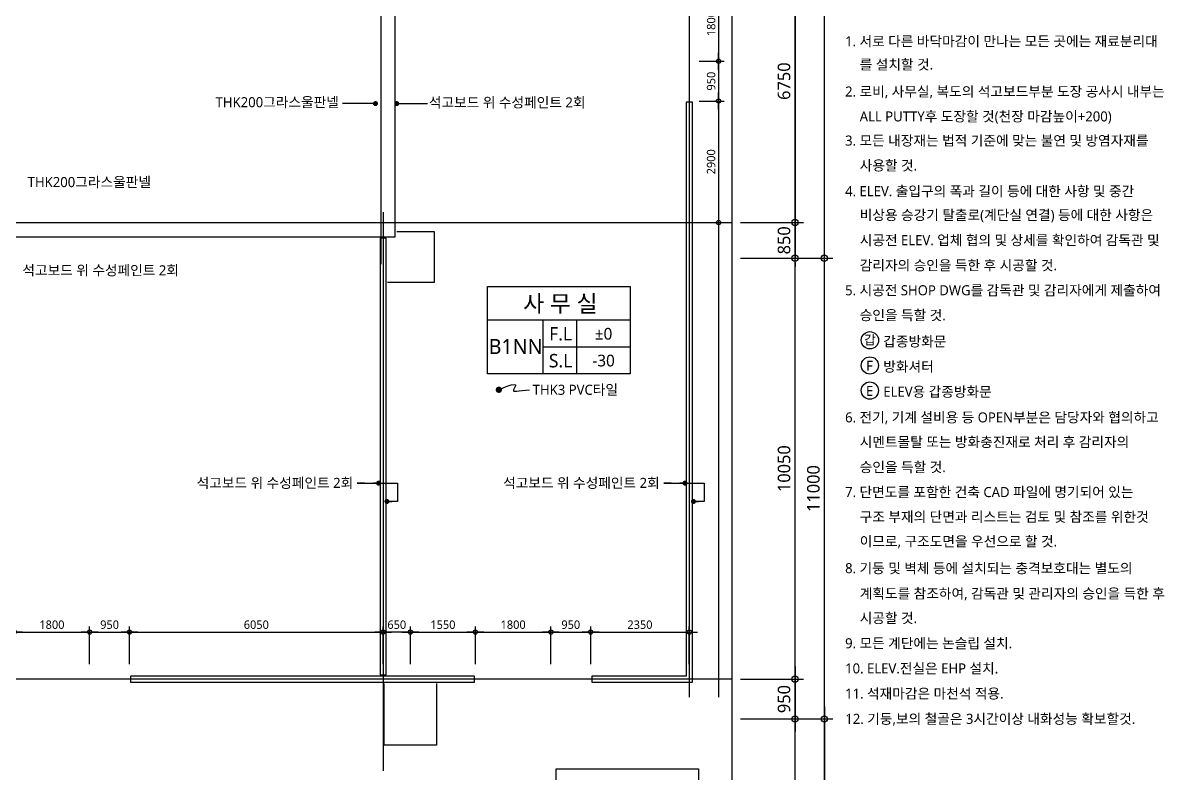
# Model space of a CAD drawing. Header units: millimetres. Extents: x 3775 to 244986, y 1861 to 55808.
# Drawn here: x 217764 to 244986, y 26839 to 44751 of the extents above; entities that cross this region are included whole.
import ezdxf
from ezdxf.enums import TextEntityAlignment as Align

# ---------------------------------------------------------------- set-up
doc = ezdxf.new("R2010")
doc.units = ezdxf.units.MM
doc.header["$LTSCALE"] = 100
doc.header["$MEASUREMENT"] = 0
doc.header["$PDSIZE"] = -10
doc.linetypes.add('CEN', pattern=[62, 60, -1, 0, -1])
doc.layers.get('0').update_dxf_attribs({"linetype": 'CONTINUOUS'})
doc.layers.get('Defpoints').update_dxf_attribs({"color": 171, "linetype": 'CONTINUOUS'})
for name, color, linetype in [('CEN(ST)', 1, 'CEN'), ('ELE6', 8, 'CONTINUOUS'), ('INS', 252, 'BATTING'), ('LED', 7, 'CONTINUOUS'), ('NDIM', 7, 'CONTINUOUS'), ('TEXT', 3, 'CONTINUOUS'), ('TEXT(MIN)', 7, 'CONTINUOUS'), ('TEXT(NOTE小)', 1, 'CONTINUOUS'), ('TEXT(실명)', 3, 'CONTINUOUS'), ('TEXT-기입', 6, 'CONTINUOUS'), ('TITLE', 7, 'CONTINUOUS'), ('WALL-석고보드', 7, 'CONTINUOUS')]:
    doc.layers.add(name, color=color, linetype=linetype)
doc.styles.add('CGS', font='cgse', dxfattribs={"bigfont": 'cgs'})
doc.styles.add('나눔바른고딕', font='NanumBarunGothic.ttf')
doc.linetypes.add('BATTING', pattern='A,0.0001,-0.1,[134,ltypeshp.shx,S=0.1,R=0,X=-0.1,Y=0],-0.2,[134,ltypeshp.shx,S=0.1,R=180,X=0.1,Y=0],-0.1', length=0.4001)
doc.dimstyles.new('NDIM 1200', dxfattribs={"dimscale": 75, "dimtxt": 3, "dimasz": 1, "dimexe": 2, "dimexo": 2, "dimgap": 1, "dimtad": 1, "dimdec": 0, "dimdsep": 46, "dimtxsty": 'CGS', "dimblk": 'DOT0', "dimcen": 1, "dimdle": 8, "dimclrd": 256, "dimclre": 256, "dimclrt": 256, "dimadec": 0, "dimazin": 0, "dimtfac": 1, "dimtdec": 0, "dimtix": 1, "dimtmove": 2, "dimatfit": 3, "dimldrblk": 'DOT0', "dimfxl": 1, "dimtolj": 1, "dimtzin": 0, "dimlwd": -1, "dimlwe": -1, "dimarcsym": 0})

# ---------------------------------------------------------------- blocks, each defined once
blk = doc.blocks.new('갑종방화문표기')
at = {"layer": 'TEXT(NOTE小)'}
blk.add_circle((0, 0), 150, dxfattribs=at)
at = {"layer": 'TEXT(NOTE小)', "style": '나눔바른고딕'}
blk.add_text('갑', height=160, dxfattribs=at).set_placement((1, 7), align=Align.MIDDLE_CENTER)
blk = doc.blocks.new('A$C4BDA14EB')
at = {"layer": 'TEXT(NOTE小)'}
blk.add_circle((515, 572), 515, dxfattribs=at)
at = {"layer": 'TEXT(NOTE小)', "style": '나눔바른고딕'}
blk.add_text('F', height=600, dxfattribs=at).set_placement((502, 554), align=Align.MIDDLE_CENTER)
blk = doc.blocks.new('A$C0853663C')
at = {"layer": 'TEXT(NOTE小)'}
blk.add_circle((515, 573), 515, dxfattribs=at)
at = {"layer": 'TEXT(NOTE小)', "style": '나눔바른고딕'}
blk.add_text('E', height=600, dxfattribs=at).set_placement((502, 554), align=Align.MIDDLE_CENTER)
blk = doc.blocks.new('NOTE')
for name, p, xscale, yscale, zscale in [('갑종방화문표기', (575, -5646), 1.030731055544951, 1.030731055544951, 1.030731055544951), ('A$C4BDA14EB', (420, -6268), 0.3, 0.3, 0.3), ('A$C0853663C', (420, -6718), 0.3, 0.3, 0.3)]:
    blk.add_blockref(name, p, dxfattribs=dict(xscale=xscale, yscale=yscale, zscale=zscale))
at = {"layer": 'TEXT', "style": '나눔바른고딕'}
for s, p in [('1. 서로 다른 바닥마감이 만나는 모든 곳에는 재료분리대', (132, -292)), ('를 설치할 것.', (393, -709)), ('2. 로비, 사무실, 복도의 석고보드부분 도장 공사시 내부는', (132, -1192)), ('ALL PUTTY후 도장할 것(천장 마감높이+200)', (393, -1638)), ('3. 모든 내장재는 법적 기준에 맞는 불연 및 방염자재를', (132, -2070)), ('사용할 것.', (393, -2516)), ('4. ELEV. 출입구의 폭과 길이 등에 대한 사항 및 중간', (132, -2976)), ('비상용 승강기 탈출로(계단실 연결) 등에 대한 사항은', (393, -3403)), ('시공전 ELEV. 업체 협의 및 상세를 확인하여 감독관 및', (393, -3853)), ('감리자의 승인을 득한 후 시공할 것.', (393, -4303)), ('5. 시공전 SHOP DWG를 감독관 및 감리자에게 제출하여', (132, -4750)), ('승인을 득할 것.', (393, -5196)), ('갑종방화문', (815, -5667)), ('방화셔터', (815, -6117)), ('ELEV용 갑종방화문', (815, -6567)), ('6. 전기, 기계 설비용 등 OPEN부분은 담당자와 협의하고', (132, -7026)), ('시멘트몰탈 또는 방화충진재로 처리 후 감리자의', (393, -7466)), ('승인을 득할 것.', (393, -7916)), ('7. 단면도를 포함한 건축 CAD 파일에 명기되어 있는', (132, -8363)), ('구조 부재의 단면과 리스트는 검토 및 참조를 위한것', (393, -8806)), ('이므로, 구조도면을 우선으로 할 것.', (393, -9246)), ('8. 기둥 및 벽체 등에 설치되는 충격보호대는 별도의', (132, -9726)), ('계획도를 참조하여, 감독관 및 관리자의 승인을 득한 후', (393, -10179)), ('시공할 것.', (393, -10619)), ('9. 모든 계단에는 논슬립 설치.', (132, -11070)), ('10. ELEV.전실은 EHP 설치.', (132, -11520)), ('11. 석재마감은 마천석 적용.', (132, -11970))]:
    blk.add_text(s, height=180, dxfattribs=at).set_placement(p, align=Align.MIDDLE_LEFT)
blk = doc.blocks.new('DOT0')
blk.add_line((-3, 0), (3, 0))
at = {"color": 6}
blk.add_circle((0, 0), 0.75, dxfattribs=at)
blk = doc.blocks.new('*D336')
at = {"layer": 'Defpoints', "color": 0, "ltscale": 0.4, "transparency": 16777216}
for p in [(234683, 39133), (236183, 39133), (234683, 29083)]:
    blk.add_point(p, dxfattribs=at)
at = {"layer": 'NDIM', "ltscale": 0.4, "transparency": 16777216}
for p, q in [((234883, 39133), (236383, 39133)), ((236183, 29183), (236183, 39033)), ((234883, 29083), (236383, 29083))]:
    blk.add_line(p, q, dxfattribs=at)
at = {"layer": 'NDIM', "ltscale": 0.4, "transparency": 16777216, "xscale": 100, "yscale": 100, "zscale": 100}
for p, rotation in [((236183, 39133), 90), ((236183, 29083), 270)]:
    blk.add_blockref('DOT0', p, dxfattribs=dict(at, rotation=rotation))
at = {"layer": 'NDIM', "ltscale": 0.4, "transparency": 16777216, "insert": (235920, 34108), "char_height": 300, "attachment_point": 5, "rotation": 90, "style": '나눔바른고딕'}
blk.add_mtext('\\A1;10050', dxfattribs=at)
blk = doc.blocks.new('*D337')
at = {"layer": 'Defpoints', "color": 0, "ltscale": 0.4, "transparency": 16777216}
for p in [(234683, 39133), (236883, 39133), (234683, 28133)]:
    blk.add_point(p, dxfattribs=at)
at = {"layer": 'NDIM', "ltscale": 0.4, "transparency": 16777216}
for p, q in [((234883, 39133), (237083, 39133)), ((236883, 28233), (236883, 39033)), ((234883, 28133), (237083, 28133))]:
    blk.add_line(p, q, dxfattribs=at)
at = {"layer": 'NDIM', "ltscale": 0.4, "transparency": 16777216, "xscale": 100, "yscale": 100, "zscale": 100}
for p, rotation in [((236883, 39133), 90), ((236883, 28133), 270)]:
    blk.add_blockref('DOT0', p, dxfattribs=dict(at, rotation=rotation))
at = {"layer": 'NDIM', "ltscale": 0.4, "transparency": 16777216, "insert": (236620, 33633), "char_height": 300, "attachment_point": 5, "rotation": 90, "style": '나눔바른고딕'}
blk.add_mtext('\\A1;11000', dxfattribs=at)
blk = doc.blocks.new('*D338')
at = {"layer": 'Defpoints', "color": 0, "ltscale": 0.4, "transparency": 16777216}
for p in [(234683, 39983), (234683, 39133), (236183, 39133)]:
    blk.add_point(p, dxfattribs=at)
at = {"layer": 'NDIM', "ltscale": 0.4, "transparency": 16777216}
for p, q in [((236183, 40083), (236183, 40183)), ((234883, 39983), (236383, 39983)), ((236183, 39983), (236183, 39133)), ((234883, 39133), (236383, 39133)), ((236183, 39033), (236183, 38933))]:
    blk.add_line(p, q, dxfattribs=at)
at = {"layer": 'NDIM', "ltscale": 0.4, "transparency": 16777216, "xscale": 100, "yscale": 100, "zscale": 100}
for p, rotation in [((236183, 39983), 270), ((236183, 39133), 90)]:
    blk.add_blockref('DOT0', p, dxfattribs=dict(at, rotation=rotation))
at = {"layer": 'NDIM', "ltscale": 0.4, "transparency": 16777216, "insert": (235920, 39558), "char_height": 300, "attachment_point": 5, "rotation": 90, "style": '나눔바른고딕'}
blk.add_mtext('\\A1;850', dxfattribs=at)
blk = doc.blocks.new('*D339')
at = {"layer": 'Defpoints', "color": 0, "ltscale": 0.4, "transparency": 16777216}
for p in [(234683, 28133), (236183, 28133), (234683, 23983)]:
    blk.add_point(p, dxfattribs=at)
at = {"layer": 'NDIM', "ltscale": 0.4, "transparency": 16777216}
for p, q in [((234883, 28133), (236383, 28133)), ((236183, 24083), (236183, 28033)), ((234883, 23983), (236383, 23983))]:
    blk.add_line(p, q, dxfattribs=at)
at = {"layer": 'NDIM', "ltscale": 0.4, "transparency": 16777216, "xscale": 100, "yscale": 100, "zscale": 100}
for p, rotation in [((236183, 28133), 90), ((236183, 23983), 270)]:
    blk.add_blockref('DOT0', p, dxfattribs=dict(at, rotation=rotation))
at = {"layer": 'NDIM', "ltscale": 0.4, "transparency": 16777216, "insert": (235920, 26058), "char_height": 300, "attachment_point": 5, "rotation": 90, "style": '나눔바른고딕'}
blk.add_mtext('\\A1;4150', dxfattribs=at)
blk = doc.blocks.new('*D342')
at = {"layer": 'Defpoints', "color": 0, "ltscale": 0.4, "transparency": 16777216}
for p in [(234683, 28133), (234683, 11633), (236883, 11633)]:
    blk.add_point(p, dxfattribs=at)
at = {"layer": 'NDIM', "ltscale": 0.4, "transparency": 16777216}
for p, q in [((234883, 28133), (237083, 28133)), ((236883, 28033), (236883, 11733)), ((234883, 11633), (237083, 11633))]:
    blk.add_line(p, q, dxfattribs=at)
at = {"layer": 'NDIM', "ltscale": 0.4, "transparency": 16777216, "xscale": 100, "yscale": 100, "zscale": 100}
for p, rotation in [((236883, 28133), 90), ((236883, 11633), 270)]:
    blk.add_blockref('DOT0', p, dxfattribs=dict(at, rotation=rotation))
at = {"layer": 'NDIM', "ltscale": 0.4, "transparency": 16777216, "insert": (236620, 19883), "char_height": 300, "attachment_point": 5, "rotation": 90, "style": '나눔바른고딕'}
blk.add_mtext('\\A1;16500', dxfattribs=at)
blk = doc.blocks.new('*D404')
at = {"layer": 'Defpoints', "color": 0, "ltscale": 0.4, "transparency": 16777216}
for p in [(234683, 46733), (234683, 39983), (236183, 39983)]:
    blk.add_point(p, dxfattribs=at)
at = {"layer": 'NDIM', "ltscale": 0.4, "transparency": 16777216}
for p, q in [((234883, 46733), (236383, 46733)), ((236183, 46633), (236183, 40083)), ((234883, 39983), (236383, 39983))]:
    blk.add_line(p, q, dxfattribs=at)
at = {"layer": 'NDIM', "ltscale": 0.4, "transparency": 16777216, "xscale": 100, "yscale": 100, "zscale": 100}
for p, rotation in [((236183, 46733), 90), ((236183, 39983), 270)]:
    blk.add_blockref('DOT0', p, dxfattribs=dict(at, rotation=rotation))
at = {"layer": 'NDIM', "ltscale": 0.4, "transparency": 16777216, "insert": (235920, 43358), "char_height": 300, "attachment_point": 5, "rotation": 90, "style": '나눔바른고딕'}
blk.add_mtext('\\A1;6750', dxfattribs=at)
blk = doc.blocks.new('*D405')
at = {"layer": 'Defpoints', "color": 0, "ltscale": 0.4, "transparency": 16777216}
for p in [(234683, 29083), (234683, 28133), (236183, 28133)]:
    blk.add_point(p, dxfattribs=at)
at = {"layer": 'NDIM', "ltscale": 0.4, "transparency": 16777216}
for p, q in [((234883, 29083), (236383, 29083)), ((236183, 28983), (236183, 28233)), ((234883, 28133), (236383, 28133))]:
    blk.add_line(p, q, dxfattribs=at)
at = {"layer": 'NDIM', "ltscale": 0.4, "transparency": 16777216, "xscale": 100, "yscale": 100, "zscale": 100}
for p, rotation in [((236183, 29083), 90), ((236183, 28133), 270)]:
    blk.add_blockref('DOT0', p, dxfattribs=dict(at, rotation=rotation))
at = {"layer": 'NDIM', "ltscale": 0.4, "transparency": 16777216, "insert": (235920, 28608), "char_height": 300, "attachment_point": 5, "rotation": 90, "style": '나눔바른고딕'}
blk.add_mtext('\\A1;950', dxfattribs=at)
blk = doc.blocks.new('*D444')
at = {"layer": 'Defpoints', "color": 0, "ltscale": 0.4, "transparency": 16777216}
for p in [(219358, 30206), (217558, 29306), (219358, 29306)]:
    blk.add_point(p, dxfattribs=at)
at = {"layer": 'NDIM', "ltscale": 0.4, "transparency": 16777216}
for p, q in [((217558, 29440), (217558, 30340)), ((219358, 29440), (219358, 30340)), ((217625, 30206), (219291, 30206))]:
    blk.add_line(p, q, dxfattribs=at)
at = {"layer": 'NDIM', "ltscale": 0.4, "transparency": 16777216, "xscale": 67, "yscale": 67, "zscale": 67, "rotation": 180}
blk.add_blockref('DOT0', (217558, 30206), dxfattribs=at)
at = {"layer": 'NDIM', "ltscale": 0.4, "transparency": 16777216, "xscale": 67, "yscale": 67, "zscale": 67}
blk.add_blockref('DOT0', (219358, 30206), dxfattribs=at)
at = {"layer": 'NDIM', "ltscale": 0.4, "transparency": 16777216, "insert": (218458, 30383), "char_height": 201, "attachment_point": 5, "style": '나눔바른고딕'}
blk.add_mtext('\\A1;1800', dxfattribs=at)
blk = doc.blocks.new('*D445')
at = {"layer": 'Defpoints', "color": 0, "ltscale": 0.4, "transparency": 16777216}
for p in [(220308, 30206), (219358, 29306), (220308, 29306)]:
    blk.add_point(p, dxfattribs=at)
at = {"layer": 'NDIM', "ltscale": 0.4, "transparency": 16777216}
for p, q in [((219358, 29440), (219358, 30340)), ((220308, 29440), (220308, 30340)), ((219425, 30206), (220241, 30206))]:
    blk.add_line(p, q, dxfattribs=at)
at = {"layer": 'NDIM', "ltscale": 0.4, "transparency": 16777216, "xscale": 67, "yscale": 67, "zscale": 67, "rotation": 180}
blk.add_blockref('DOT0', (219358, 30206), dxfattribs=at)
at = {"layer": 'NDIM', "ltscale": 0.4, "transparency": 16777216, "xscale": 67, "yscale": 67, "zscale": 67}
blk.add_blockref('DOT0', (220308, 30206), dxfattribs=at)
at = {"layer": 'NDIM', "ltscale": 0.4, "transparency": 16777216, "insert": (219833, 30383), "char_height": 201, "attachment_point": 5, "style": '나눔바른고딕'}
blk.add_mtext('\\A1;950', dxfattribs=at)
blk = doc.blocks.new('*D447')
at = {"layer": 'Defpoints', "color": 0, "ltscale": 0.4, "transparency": 16777216}
for p in [(230358, 30206), (228558, 29306), (230358, 29306)]:
    blk.add_point(p, dxfattribs=at)
at = {"layer": 'NDIM', "ltscale": 0.4, "transparency": 16777216}
for p, q in [((228558, 29440), (228558, 30340)), ((230358, 29440), (230358, 30340)), ((228625, 30206), (230291, 30206))]:
    blk.add_line(p, q, dxfattribs=at)
at = {"layer": 'NDIM', "ltscale": 0.4, "transparency": 16777216, "xscale": 67, "yscale": 67, "zscale": 67, "rotation": 180}
blk.add_blockref('DOT0', (228558, 30206), dxfattribs=at)
at = {"layer": 'NDIM', "ltscale": 0.4, "transparency": 16777216, "xscale": 67, "yscale": 67, "zscale": 67}
blk.add_blockref('DOT0', (230358, 30206), dxfattribs=at)
at = {"layer": 'NDIM', "ltscale": 0.4, "transparency": 16777216, "insert": (229458, 30383), "char_height": 201, "attachment_point": 5, "style": '나눔바른고딕'}
blk.add_mtext('\\A1;1800', dxfattribs=at)
blk = doc.blocks.new('*D448')
at = {"layer": 'Defpoints', "color": 0, "ltscale": 0.4, "transparency": 16777216}
for p in [(231308, 30206), (230358, 29306), (231308, 29306)]:
    blk.add_point(p, dxfattribs=at)
at = {"layer": 'NDIM', "ltscale": 0.4, "transparency": 16777216}
for p, q in [((230358, 29440), (230358, 30340)), ((231308, 29440), (231308, 30340)), ((230425, 30206), (231241, 30206))]:
    blk.add_line(p, q, dxfattribs=at)
at = {"layer": 'NDIM', "ltscale": 0.4, "transparency": 16777216, "xscale": 67, "yscale": 67, "zscale": 67, "rotation": 180}
blk.add_blockref('DOT0', (230358, 30206), dxfattribs=at)
at = {"layer": 'NDIM', "ltscale": 0.4, "transparency": 16777216, "xscale": 67, "yscale": 67, "zscale": 67}
blk.add_blockref('DOT0', (231308, 30206), dxfattribs=at)
at = {"layer": 'NDIM', "ltscale": 0.4, "transparency": 16777216, "insert": (230833, 30383), "char_height": 201, "attachment_point": 5, "style": '나눔바른고딕'}
blk.add_mtext('\\A1;950', dxfattribs=at)
blk = doc.blocks.new('*D449')
at = {"layer": 'Defpoints', "color": 0, "ltscale": 0.4, "transparency": 16777216}
for p in [(228558, 30206), (227008, 29306), (228558, 29306)]:
    blk.add_point(p, dxfattribs=at)
at = {"layer": 'NDIM', "ltscale": 0.4, "transparency": 16777216}
for p, q in [((227008, 29440), (227008, 30340)), ((228558, 29440), (228558, 30340)), ((227075, 30206), (228491, 30206))]:
    blk.add_line(p, q, dxfattribs=at)
at = {"layer": 'NDIM', "ltscale": 0.4, "transparency": 16777216, "xscale": 67, "yscale": 67, "zscale": 67, "rotation": 180}
blk.add_blockref('DOT0', (227008, 30206), dxfattribs=at)
at = {"layer": 'NDIM', "ltscale": 0.4, "transparency": 16777216, "xscale": 67, "yscale": 67, "zscale": 67}
blk.add_blockref('DOT0', (228558, 30206), dxfattribs=at)
at = {"layer": 'NDIM', "ltscale": 0.4, "transparency": 16777216, "insert": (227783, 30383), "char_height": 201, "attachment_point": 5, "style": '나눔바른고딕'}
blk.add_mtext('\\A1;1550', dxfattribs=at)
blk = doc.blocks.new('*D450')
at = {"layer": 'Defpoints', "color": 0, "ltscale": 0.4, "transparency": 16777216}
for p in [(226358, 30206), (226358, 29306), (227008, 29306)]:
    blk.add_point(p, dxfattribs=at)
at = {"layer": 'NDIM', "ltscale": 0.4, "transparency": 16777216}
for p, q in [((226358, 29440), (226358, 30340)), ((227008, 29440), (227008, 30340)), ((226941, 30206), (226425, 30206))]:
    blk.add_line(p, q, dxfattribs=at)
at = {"layer": 'NDIM', "ltscale": 0.4, "transparency": 16777216, "xscale": 67, "yscale": 67, "zscale": 67, "rotation": 180}
blk.add_blockref('DOT0', (226358, 30206), dxfattribs=at)
at = {"layer": 'NDIM', "ltscale": 0.4, "transparency": 16777216, "xscale": 67, "yscale": 67, "zscale": 67}
blk.add_blockref('DOT0', (227008, 30206), dxfattribs=at)
at = {"layer": 'NDIM', "ltscale": 0.4, "transparency": 16777216, "insert": (226683, 30383), "char_height": 201, "attachment_point": 5, "style": '나눔바른고딕'}
blk.add_mtext('\\A1;650', dxfattribs=at)
blk = doc.blocks.new('A$C51E23882')
at = {"layer": 'TITLE'}
blk.add_lwpolyline([(8500, 0), (0, 0), (0, 5200), (8500, 5200)], close=True, dxfattribs=at)
for points in [[(8500, 3200), (0, 3200)], [(3300, 3200), (3300, 0)], [(5300, 3200), (5300, 0)], [(3300, 1600), (8500, 1600)]]:
    blk.add_lwpolyline(points, dxfattribs=at)
at = {"layer": 'TITLE', "style": '나눔바른고딕'}
for s, p in [('F.L', (4352, 2378)), ('S.L', (4352, 778))]:
    blk.add_text(s, height=800, dxfattribs=at).set_placement(p, align=Align.MIDDLE)
blk = doc.blocks.new('*D508')
at = {"layer": 'Defpoints', "color": 0, "ltscale": 0.4, "transparency": 16777216}
for p in [(226358, 30206), (220308, 29306), (226358, 29306)]:
    blk.add_point(p, dxfattribs=at)
at = {"layer": 'NDIM', "ltscale": 0.4, "transparency": 16777216}
for p, q in [((220308, 29440), (220308, 30340)), ((226358, 29440), (226358, 30340)), ((220375, 30206), (226291, 30206))]:
    blk.add_line(p, q, dxfattribs=at)
at = {"layer": 'NDIM', "ltscale": 0.4, "transparency": 16777216, "xscale": 67, "yscale": 67, "zscale": 67, "rotation": 180}
blk.add_blockref('DOT0', (220308, 30206), dxfattribs=at)
at = {"layer": 'NDIM', "ltscale": 0.4, "transparency": 16777216, "xscale": 67, "yscale": 67, "zscale": 67}
blk.add_blockref('DOT0', (226358, 30206), dxfattribs=at)
at = {"layer": 'NDIM', "ltscale": 0.4, "transparency": 16777216, "insert": (223333, 30383), "char_height": 201, "attachment_point": 5, "style": '나눔바른고딕'}
blk.add_mtext('\\A1;6050', dxfattribs=at)
blk = doc.blocks.new('*D509')
at = {"layer": 'Defpoints', "color": 0, "ltscale": 0.4, "transparency": 16777216}
for p in [(233658, 30206), (231308, 29306), (233658, 29306)]:
    blk.add_point(p, dxfattribs=at)
at = {"layer": 'NDIM', "ltscale": 0.4, "transparency": 16777216}
for p, q in [((231308, 29440), (231308, 30340)), ((233658, 29440), (233658, 30340)), ((231375, 30206), (233591, 30206))]:
    blk.add_line(p, q, dxfattribs=at)
at = {"layer": 'NDIM', "ltscale": 0.4, "transparency": 16777216, "xscale": 67, "yscale": 67, "zscale": 67, "rotation": 180}
blk.add_blockref('DOT0', (231308, 30206), dxfattribs=at)
at = {"layer": 'NDIM', "ltscale": 0.4, "transparency": 16777216, "xscale": 67, "yscale": 67, "zscale": 67}
blk.add_blockref('DOT0', (233658, 30206), dxfattribs=at)
at = {"layer": 'NDIM', "ltscale": 0.4, "transparency": 16777216, "insert": (232483, 30383), "char_height": 201, "attachment_point": 5, "style": '나눔바른고딕'}
blk.add_mtext('\\A1;2350', dxfattribs=at)
blk = doc.blocks.new('*D510')
at = {"layer": 'Defpoints', "color": 0, "ltscale": 0.4, "transparency": 16777216}
for p in [(233758, 45633), (233758, 43833), (234358, 43833)]:
    blk.add_point(p, dxfattribs=at)
at = {"layer": 'NDIM', "ltscale": 0.4, "transparency": 16777216}
for p, q in [((233892, 45633), (234492, 45633)), ((234358, 45566), (234358, 43900)), ((233892, 43833), (234492, 43833))]:
    blk.add_line(p, q, dxfattribs=at)
at = {"layer": 'NDIM', "ltscale": 0.4, "transparency": 16777216, "xscale": 67, "yscale": 67, "zscale": 67}
for p, rotation in [((234358, 45633), 90), ((234358, 43833), 270)]:
    blk.add_blockref('DOT0', p, dxfattribs=dict(at, rotation=rotation))
at = {"layer": 'NDIM', "ltscale": 0.4, "transparency": 16777216, "insert": (234182, 44733), "char_height": 201, "attachment_point": 5, "rotation": 90, "style": '나눔바른고딕'}
blk.add_mtext('\\A1;1800', dxfattribs=at)
blk = doc.blocks.new('*D511')
at = {"layer": 'Defpoints', "color": 0, "ltscale": 0.4, "transparency": 16777216}
for p in [(233758, 43833), (233758, 42883), (234358, 42883)]:
    blk.add_point(p, dxfattribs=at)
at = {"layer": 'NDIM', "ltscale": 0.4, "transparency": 16777216}
for p, q in [((233892, 43833), (234492, 43833)), ((234358, 43766), (234358, 42950)), ((233892, 42883), (234492, 42883))]:
    blk.add_line(p, q, dxfattribs=at)
at = {"layer": 'NDIM', "ltscale": 0.4, "transparency": 16777216, "xscale": 67, "yscale": 67, "zscale": 67}
for p, rotation in [((234358, 43833), 90), ((234358, 42883), 270)]:
    blk.add_blockref('DOT0', p, dxfattribs=dict(at, rotation=rotation))
at = {"layer": 'NDIM', "ltscale": 0.4, "transparency": 16777216, "insert": (234181, 43358), "char_height": 201, "attachment_point": 5, "rotation": 90, "style": '나눔바른고딕'}
blk.add_mtext('\\A1;950', dxfattribs=at)
blk = doc.blocks.new('*D516')
at = {"layer": 'Defpoints', "color": 0, "ltscale": 0.4, "transparency": 16777216}
for p in [(233758, 42883), (233758, 39983), (234358, 39983)]:
    blk.add_point(p, dxfattribs=at)
at = {"layer": 'NDIM', "ltscale": 0.4, "transparency": 16777216}
for p, q in [((233892, 42883), (234492, 42883)), ((234358, 42816), (234358, 40050)), ((233892, 39983), (234492, 39983))]:
    blk.add_line(p, q, dxfattribs=at)
at = {"layer": 'NDIM', "ltscale": 0.4, "transparency": 16777216, "xscale": 67, "yscale": 67, "zscale": 67}
for p, rotation in [((234358, 42883), 90), ((234358, 39983), 270)]:
    blk.add_blockref('DOT0', p, dxfattribs=dict(at, rotation=rotation))
at = {"layer": 'NDIM', "ltscale": 0.4, "transparency": 16777216, "insert": (234181, 41433), "char_height": 201, "attachment_point": 5, "rotation": 90, "style": '나눔바른고딕'}
blk.add_mtext('\\A1;2900', dxfattribs=at)
blk = doc.blocks.new('_Dot')
at = {"color": 0, "linetype": 'ByBlock', "lineweight": -2}
blk.add_line((-0.5, 0), (-1, 0), dxfattribs=at)
at = {"color": 0, "linetype": 'ByBlock', "const_width": 0.5}
blk.add_lwpolyline([(-0.25, 0, 1), (0.25, 0, 1)], format="xyb", close=True, dxfattribs=at)

msp = doc.modelspace()

# ---------------------------------------------------------------- linework, layer by layer
at = {"ltscale": 10000}
for points in [[(225741.3, 33762.4), (226703.7, 33762.4), (226703.7, 33324.4), (226448.8, 33324.4)], [(233050.2, 33762.4), (234012.7, 33762.4), (234012.7, 33324.4), (233757.8, 33324.4)]]:
    msp.add_lwpolyline(points, dxfattribs=at)
at = {"layer": 'CEN(ST)', "ltscale": 10000}
for p, q in [((226307.8, 38985.9), (226307.8, 51732.8)), ((233657.8, 51732.8), (233657.8, 28652.4)), ((234357.8, 51732.8), (234357.8, 28652.4)), ((226357.8, 40231.9), (226357.8, 26892.5)), ((170790, 39982.8), (234682.7, 39982.8)), ((234682.7, 29082.8), (203977.3, 29082.8))]:
    msp.add_line(p, q, dxfattribs=at)
at = {"layer": 'Defpoints', "ltscale": 10000}
for points in [[(168590, 6181.8), (236882.7, 6181.8), (236882.7, 53932.8), (168590, 53932.8)], [(169290, 6881.8), (236182.7, 6881.8), (236182.7, 53232.8), (169290, 53232.8)], [(170790, 8381.8), (234682.7, 8381.8), (234682.7, 51732.8), (170790, 51732.8)]]:
    msp.add_lwpolyline(points, close=True, dxfattribs=at)
at = {"layer": 'INS', "ltscale": 2.5}
msp.add_lwpolyline([(170790, 39982.8), (226307.8, 39982.8), (226307.8, 51732.8)], dxfattribs=at)
at = {"layer": 'LED', "const_width": 75}
msp.add_lwpolyline([(229117.3, 36028.8, -1), (229117.3, 35953.8, -1)], format="xyb", close=True, dxfattribs=at)
at = {"layer": 'LED'}
msp.add_lwpolyline([(229117.3, 35991.3), (229295.9, 36065.7), (229414.2, 36105.9), (229483.1, 36118.2), (229513.5, 36109.2), (229516.1, 36085.3), (229501.7, 36052.9), (229481.2, 36018.6), (229465.4, 35988.8), (229463.2, 35968.6), (229476.2, 35957.7), (229503.9, 35954.3), (229546.1, 35956.8), (229602.4, 35963.5), (229672.4, 35972.5), (229755.9, 35982.4), (229852.3, 35991.3)], dxfattribs=at)
at = {"layer": 'NDIM', "ltscale": 10000}
for points in [[(226054.9, 42822.3), (225385.1, 42822.3)], [(226682.8, 42822.3), (227418.4, 42822.3)], [(225916.7, 33762.4), (225741.3, 33762.4)], [(233225.7, 33762.4), (233050.2, 33762.4)]]:
    msp.add_lwpolyline(points, dxfattribs=at)
at = {"layer": 'WALL-석고보드', "color": 8, "ltscale": 10000}
for points in [[(204520.3, 38432.8), (204520.3, 38595.3), (205545.3, 38595.3), (205545.3, 39645.3), (215295.3, 39645.3), (215295.3, 38595.3), (216545.3, 38595.3), (216545.3, 39645.3), (226645.3, 39645.3), (226645.3, 49570.3), (227570.3, 49570.3), (227570.3, 50817.8)], [(226457.8, 38557.8), (227582.8, 38557.8), (227582.8, 39757.8), (226682.8, 39757.8)], [(227632.8, 28982.8), (227632.8, 27507.8), (226382.8, 27507.8), (226382.8, 28982.8)]]:
    msp.add_lwpolyline(points, dxfattribs=at)
for points in [[(231332.8, 29007.8), (233732.8, 29007.8), (233732.8, 42857.8), (233582.8, 42857.8), (233582.8, 29157.8), (231332.8, 29157.8)], [(226282.8, 29182.8), (226432.8, 29182.8), (226432.8, 39607.8), (226282.8, 39607.8)], [(228532.8, 29157.8), (220332.8, 29157.8), (220332.8, 29007.8), (228532.8, 29007.8)]]:
    msp.add_lwpolyline(points, close=True, dxfattribs=at)

# ---------------------------------------------------------------- block references
at = {"xscale": 0.4, "yscale": 0.4, "zscale": 0.4}
for p in [(228849.4, 36373.8), (230483.1, 24861.1)]:
    msp.add_blockref('A$C51E23882', p, dxfattribs=at)
at = {"layer": 'ELE6', "xscale": 1.333333333333333, "yscale": 1.333333333333333, "zscale": 1.333333333333333}
msp.add_blockref('NOTE', (237200, 44700), dxfattribs=at)
at = {"layer": 'NDIM', "ltscale": 10000, "yscale": 120, "zscale": 120, "rotation": 180}
for p, xscale in [((226174.9, 42822.3), -120), ((226682.8, 42822.3), 120), ((226248.8, 33762.4), -120), ((233557.8, 33762.4), -120)]:
    msp.add_blockref('_Dot', p, dxfattribs=dict(at, xscale=xscale))
at = {"layer": 'NDIM', "ltscale": 10000, "xscale": -120, "yscale": 120, "zscale": 120}
for p in [(226448.8, 33324.4), (233757.8, 33324.4)]:
    msp.add_blockref('_Dot', p, dxfattribs=at)

# ---------------------------------------------------------------- texts
at = {"layer": 'TEXT', "color": 1, "style": '나눔바른고딕'}
msp.add_text('12. 기둥,보의 철골은 3시간이상 내화성능 확보할것.', height=240, dxfattribs=at).set_placement((237380.6, 28136), align=Align.MIDDLE_LEFT)
at = {"layer": 'TEXT(MIN)', "style": '나눔바른고딕'}
for s, p in [('THK200그라스울판넬', (225303.3, 42855.5)), ('석고보드 위 수성페인트 2회', (231183.8, 42850.5)), ('THK200그라스울판넬', (220820.9, 40949.2)), ('석고보드 위 수성페인트 2회', (221487.7, 38843.4)), ('석고보드 위 수성페인트 2회', (225644.8, 33768.1)), ('석고보드 위 수성페인트 2회', (232953.8, 33768.1))]:
    msp.add_text(s, height=240, dxfattribs=at).set_placement(p, align=Align.MIDDLE_RIGHT)
msp.add_text('THK3 PVC타일', height=240, dxfattribs=at).set_placement((229924.5, 35991.3), align=Align.MIDDLE_LEFT)
at = {"layer": 'TEXT(실명)', "style": '나눔바른고딕'}
msp.add_text('사 무 실', height=400, dxfattribs=at).set_placement((230584.5, 38051.4), align=Align.MIDDLE)
at = {"layer": 'TEXT-기입', "style": '나눔바른고딕'}
for s, p in [('±0', (231615.5, 37327.8)), ('-30', (231615.8, 36688.9))]:
    msp.add_text(s, height=280, dxfattribs=at).set_placement(p, align=Align.MIDDLE)
msp.add_text('B1NN', height=360, dxfattribs=at).set_placement((229517.8, 37024.5), align=Align.MIDDLE_CENTER)

# ---------------------------------------------------------------- dimensions: what is measured, and where the dimension line sits
at = {"layer": 'NDIM', "ltscale": 0.4}
for base, p1, p2, angle, override, picture, middle in [((236182.7, 39982.8), (234682.7, 46732.8), (234682.7, 39982.8), 270, {"dimscale": 100, "dimtxsty": '나눔바른고딕'}, '*D404', (235919.6, 43357.8)), ((234357.8, 43832.8), (233757.8, 45632.8), (233757.8, 43832.8), 270, {"dimscale": 67, "dimtxsty": '나눔바른고딕'}, '*D510', (234181.6, 44732.8)), ((234357.8, 42882.8), (233757.8, 43832.8), (233757.8, 42882.8), 270, {"dimscale": 67, "dimtxsty": '나눔바른고딕'}, '*D511', (234181.5, 43357.8)), ((234357.8, 39982.8), (233757.8, 42882.8), (233757.8, 39982.8), 270, {"dimscale": 67, "dimtxsty": '나눔바른고딕'}, '*D516', (234181.5, 41432.8)), ((236182.7, 39132.8), (234682.7, 39982.8), (234682.7, 39132.8), 270, {"dimscale": 100, "dimtxsty": '나눔바른고딕'}, '*D338', (235919.8, 39557.8)), ((236182.7, 39132.8), (234682.7, 29082.8), (234682.7, 39132.8), 90, {"dimscale": 100, "dimtxsty": '나눔바른고딕'}, '*D336', (235919.8, 34107.8)), ((236882.7, 39132.8), (234682.7, 28132.8), (234682.7, 39132.8), 90, {"dimscale": 100, "dimtxsty": '나눔바른고딕'}, '*D337', (236619.8, 33632.8)), ((226357.8, 30206.4), (227007.8, 29305.8), (226357.8, 29305.8), 180, {"dimscale": 67, "dimtxsty": '나눔바른고딕'}, '*D450', (226682.8, 30382.7)), ((236182.7, 28132.8), (234682.7, 29082.8), (234682.7, 28132.8), 270, {"dimscale": 100, "dimtxsty": '나눔바른고딕'}, '*D405', (235919.6, 28607.8)), ((236182.7, 28132.8), (234682.7, 23982.8), (234682.7, 28132.8), 90, {"dimscale": 100, "dimtxsty": '나눔바른고딕'}, '*D339', (235919.8, 26057.8)), ((236882.7, 11632.8), (234682.7, 28132.8), (234682.7, 11632.8), 270, {"dimscale": 100, "dimtxsty": '나눔바른고딕'}, '*D342', (236619.6, 19882.8))]:
    dim = msp.add_linear_dim(base=base, p1=p1, p2=p2, angle=angle, dimstyle='NDIM 1200', override=override, dxfattribs=at)
    dim.commit()
    dim.dimension.update_dxf_attribs({"geometry": picture, "text_midpoint": middle})
for base, p1, p2, picture, middle in [((219357.8, 30206.4), (217557.8, 29305.8), (219357.8, 29305.8), '*D444', (218457.8, 30382.5)), ((220307.8, 30206.4), (219357.8, 29305.8), (220307.8, 29305.8), '*D445', (219832.8, 30382.7)), ((226357.8, 30206.4), (220307.8, 29305.8), (226357.8, 29305.8), '*D508', (223332.8, 30382.7)), ((228557.8, 30206.4), (227007.8, 29305.8), (228557.8, 29305.8), '*D449', (227782.8, 30382.5)), ((230357.8, 30206.4), (228557.8, 29305.8), (230357.8, 29305.8), '*D447', (229457.8, 30382.5)), ((231307.8, 30206.4), (230357.8, 29305.8), (231307.8, 29305.8), '*D448', (230832.8, 30382.7)), ((233657.8, 30206.4), (231307.8, 29305.8), (233657.8, 29305.8), '*D509', (232482.8, 30382.7))]:
    dim = msp.add_linear_dim(base=base, p1=p1, p2=p2, dimstyle='NDIM 1200', override={"dimscale": 67, "dimtxsty": '나눔바른고딕'}, dxfattribs=at)
    dim.commit()
    dim.dimension.update_dxf_attribs({"geometry": picture, "text_midpoint": middle})

doc.saveas('drawing.dxf')
